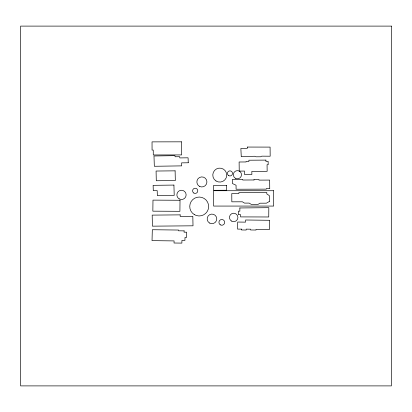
<?xml version="1.0" encoding="UTF-8"?>
<svg xmlns="http://www.w3.org/2000/svg" width="412" height="412" viewBox="0 0 412 412"><rect width="100%" height="100%" fill="white"/><g stroke="black" fill="none" stroke-linecap="round" stroke-linejoin="round"><path stroke-width="0.62" d="M239.861 207.962L239.851 211.181L238.409 211.165L238.383 214.652L240.562 214.652L240.551 216.903L268.748 216.98L268.815 207.679L239.861 207.962M180.023 200.263L179.9 211.315L152.847 211.165L152.981 200.119L180.023 200.263M241.571 229.134L241.561 229.968L246.175 230.025L246.191 229.134L250.604 229.19L250.578 229.968L255.986 230.035L256.001 229.366L269.458 229.525L269.7 220.291L245.598 219.998L245.542 222.135L237.709 222.042L237.523 229.082L241.571 229.134M184.113 230.875L184.087 232.177L186.631 232.203L186.497 237.482L185.003 237.456L184.921 240.412L181.934 240.376L181.867 243.106L174.034 243.013L174.085 240.912L152.028 240.629L152.322 229.726L178.571 230.05L178.54 230.802L184.113 230.875M247.442 147.058L247.401 148.284L240.86 148.475L241.262 156.699L254.559 156.251L256.053 156.792L260.714 156.776L261.759 156.158L270.174 156.215L270.081 147.099L247.442 147.058M269.391 201.447L266.43 203.173L260.065 203.198L257.886 204.45L251.423 204.465L249.121 203.09L244.507 203.106L242.405 201.798L231.827 201.828L231.776 193.563L238.893 193.537L238.893 192.595L266.811 192.497L266.811 193.928L269.35 195.633L269.391 201.447M188.248 162.766L181.584 162.874L181.677 165.876L154.33 166.278L153.99 155.983L175.002 155.659L175.043 156.766L179.725 156.699L179.766 157.92L188.083 157.801L188.248 162.766M173.926 185.07L153.13 185.338L153.279 190.643L157.193 190.586L157.343 195.623L174.209 195.406L173.926 185.07M175.11 170.841L156.076 171.032L156.292 180.75L175.327 180.559L175.11 170.841M180.157 214.868L152.188 215.11L152.404 226.162L193.012 225.812L192.821 216.362L180.198 216.47L180.157 214.868M265.92 160.103L248.879 160.211L248.91 161.437L246.057 161.447L246.067 161.962L239.109 161.998L239.233 171.098L244.507 171.057L244.558 174.534L251.871 174.477L251.83 171.397L267.156 171.299L267.064 164.718L268.181 164.718L268.14 161.38L265.936 161.396L265.92 160.103M254.008 179.967L242.73 180.023L242.73 179.323L232.419 179.349L232.461 183.561L236.055 185.23L236.097 189.242L266.322 189.134L266.312 188.701L269.742 188.691L269.675 180.075L258.988 180.116L258.988 179.524L254.008 179.539L254.008 179.967M226.554 185.395L213.55 185.446L213.601 190.308L226.59 190.251L226.554 185.395M181.558 141.826L152.038 141.877L152.069 150.076L153.254 150.076L153.279 154.963L181.61 154.922L181.558 141.826M391.4 26.105L20.6 26.105L20.6 385.895L391.4 385.895L391.4 26.105M273.676 190.72L213.601 190.72L213.601 206.067L273.676 206.067L273.676 190.72M179.179 198.898A4.645 4.645 0 0 0 186.147 194.876A4.645 4.645 0 0 0 179.179 190.854A4.645 4.645 0 0 0 179.179 198.898M228.583 175.543A2.544 2.544 0 0 0 232.512 173.54A2.544 2.544 0 0 0 228.809 171.145A2.544 2.544 0 0 0 228.583 175.543M231.467 221.038A4.228 4.228 0 0 0 237.915 217.567A4.228 4.228 0 0 0 231.683 213.725A4.228 4.228 0 0 0 231.467 221.038M209.569 223.041A4.8 4.8 0 0 0 216.769 218.885A4.8 4.8 0 0 0 209.569 214.724A4.8 4.8 0 0 0 209.569 223.041M220.368 224.854A2.879 2.879 0 0 0 224.689 222.362A2.879 2.879 0 0 0 220.368 219.869A2.879 2.879 0 0 0 220.368 224.854M193.851 193.043A2.596 2.596 0 0 0 197.775 190.859A2.596 2.596 0 0 0 193.923 188.552A2.596 2.596 0 0 0 193.851 193.043M194.253 214.57A9.461 9.461 0 0 0 208.652 206.757A9.461 9.461 0 0 0 194.691 198.193A9.461 9.461 0 0 0 194.253 214.57M199.367 186.286A5.037 5.037 0 0 0 206.927 181.939A5.037 5.037 0 0 0 199.382 177.562A5.037 5.037 0 0 0 199.367 186.286M215.996 180.966A6.983 6.983 0 0 0 226.744 175.419A6.983 6.983 0 0 0 216.568 168.884A6.983 6.983 0 0 0 215.996 180.966M235.283 178.221A4.084 4.084 0 0 0 241.489 174.822A4.084 4.084 0 0 0 235.448 171.145A4.084 4.084 0 0 0 235.283 178.221"/></g></svg>
